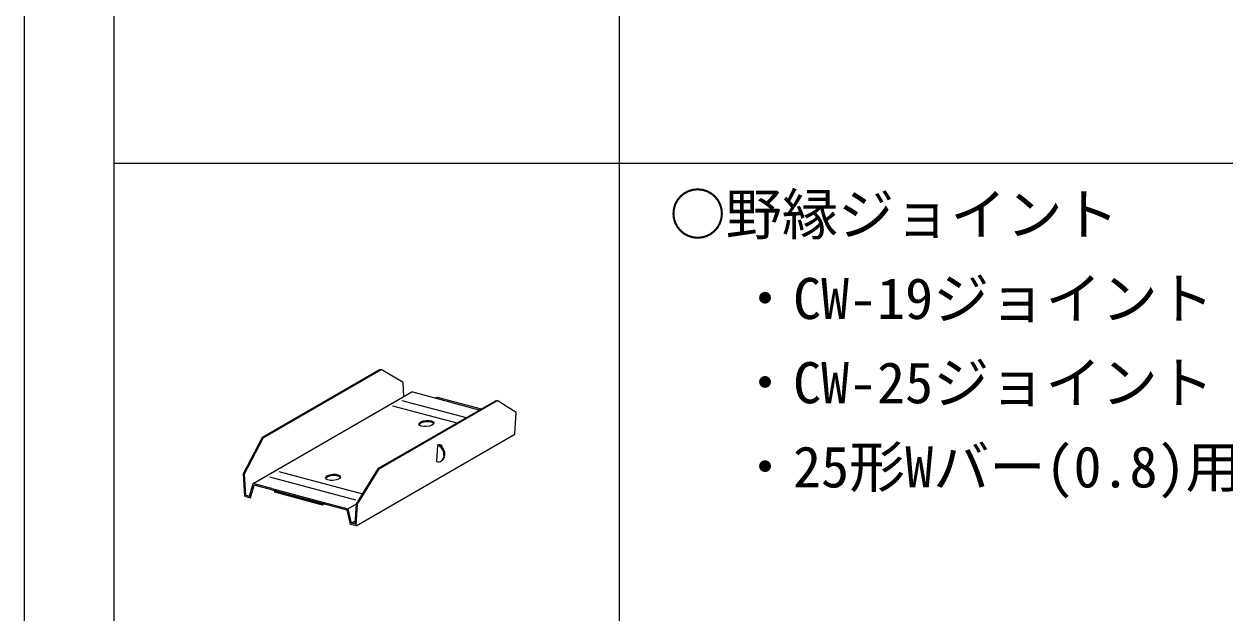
# Model space of a CAD drawing. Units: millimetres on the paper. Extents: x -195 to 195, y -140 to 138.
# Drawn here: x -195 to -141.5, y 77.6 to 103.8 of the extents above; entities that cross this region are included whole.
import ezdxf
from ezdxf.enums import TextEntityAlignment as Align

# ---------------------------------------------------------------- set-up
doc = ezdxf.new("R2010")
doc.units = ezdxf.units.MM
doc.layers.add('0-6_文字', color=7, linetype='Continuous')
doc.layers.add('0-B_補強金具・金具・その他', color=3, linetype='Continuous', lineweight=18)
doc.layers.add('F-3_野縁', color=3, linetype='Continuous', lineweight=18)
doc.styles.add('ＭＳ ゴシック', font='')
doc.styles.get('ＭＳ ゴシック').set_extended_font_data('MS Gothic')

msp = doc.modelspace()

# ---------------------------------------------------------------- linework, layer by layer
at = {"layer": '0-B_補強金具・金具・その他'}
for p, q in [((-184.384, 85.391), (-179.146, 88.415)), ((-184.338, 85.379), (-179.1, 88.403)), ((-178.117, 87.832), (-179.1, 88.403)), ((-178.078, 87.204), (-178.117, 87.832)), ((-184.797, 83.325), (-177.73, 87.405)), ((-174.723, 86.599), (-177.73, 87.405)), ((-179.214, 84.006), (-173.977, 87.03)), ((-179.168, 83.993), (-173.93, 87.017)), ((-178.585, 86.79), (-175.721, 86.023)), ((-178.169, 87.03), (-175.305, 86.263)), ((-173.084, 86.484), (-173.93, 87.017)), ((-173.146, 85.516), (-173.084, 86.484)), ((-185.23, 83.765), (-184.384, 85.391)), ((-185.184, 83.752), (-184.338, 85.379)), ((-184.384, 85.391), (-184.338, 85.379)), ((-180.213, 81.436), (-173.146, 85.516)), ((-176.58, 85.026), (-176.538, 85.05)), ((-176.58, 85.026), (-176.626, 84.308)), ((-180.197, 82.416), (-179.214, 84.006)), ((-180.151, 82.404), (-179.168, 83.993)), ((-179.168, 83.993), (-179.214, 84.006)), ((-185.126, 82.813), (-185.184, 83.752)), ((-184.072, 83.622), (-180.241, 82.596)), ((-183.656, 83.862), (-179.922, 82.862)), ((-184.954, 82.767), (-184.797, 83.325)), ((-184.907, 82.694), (-184.751, 83.252)), ((-183.968, 83.103), (-184.797, 83.325)), ((-183.968, 83.043), (-184.751, 83.252)), ((-183.968, 83.103), (-180.584, 82.196)), ((-183.968, 83.043), (-180.63, 82.148)), ((-183.837, 82.997), (-183.754, 83.045)), ((-185.168, 82.764), (-184.907, 82.694)), ((-185.126, 82.813), (-184.954, 82.767)), ((-180.584, 82.196), (-180.194, 82.421)), ((-180.256, 81.508), (-180.197, 82.416)), ((-180.213, 81.436), (-180.151, 82.404)), ((-180.151, 82.404), (-180.197, 82.416)), ((-180.63, 82.148), (-180.474, 81.506)), ((-180.584, 82.196), (-180.427, 81.554)), ((-180.213, 81.436), (-180.474, 81.506)), ((-180.427, 81.554), (-180.246, 81.659)), ((-180.256, 81.508), (-180.427, 81.554))]:
    msp.add_line(p, q, dxfattribs=at)
for points in [[(-176.687, 87.125), (-176.604, 87.173), (-174.64, 86.647)], [(-185.168, 82.764), (-185.23, 83.765), (-185.184, 83.752)], [(-181.71, 82.427), (-181.627, 82.475), (-181.627, 82.415), (-181.71, 82.367)]]:
    msp.add_lwpolyline(points, dxfattribs=at)
msp.add_lwpolyline([(-181.71, 82.367), (-183.837, 82.937), (-183.837, 82.997), (-181.71, 82.427)], close=True, dxfattribs=at)
for centre in [(-177.079, 86), (-181.236, 83.6)]:
    msp.add_ellipse(centre, major_axis=(0.333, 0.024), ratio=0.410193, dxfattribs=at)
for centre, major_axis, ratio, start_param, end_param in [((-177.079, 85.94), (0.333, 0.024), 0.410193, 0.190319, 2.891672), ((-176.561, 84.691), (-0.152, 0.356), 0.751651, 3.231957, 5.691408), ((-176.603, 84.667), (-0.158, -0.378), 0.512606, 2.482083, 3.534893), ((-176.603, 84.667), (-0.152, 0.356), 0.751651, 2.549816, 5.691408), ((-181.236, 83.54), (0.333, 0.024), 0.410193, 0.190319, 2.891672)]:
    msp.add_ellipse(centre, major_axis=major_axis, ratio=ratio, start_param=start_param, end_param=end_param, dxfattribs=at)
at = {"layer": 'F-3_野縁'}
for p, q in [((-191, 121.5), (-191, -117.5)), ((-191, 97.6), (-120.125, 97.6))]:
    msp.add_line(p, q, dxfattribs=at)
msp.add_lwpolyline([(-195, 137.5), (-195, -137.5), (195, -137.5)], dxfattribs=at)
at = {"layer": 'F-3_野縁', "color": 4, "lineweight": 9}
msp.add_lwpolyline([(-168.5, 121.5), (-168.5, 99), (-168.5, 76.5), (-168.5, 54), (-168.5, 31.5), (-168.5, 9), (-168.5, -13.5), (-168.5, -36), (-168.5, -58.5), (-168.5, -81)], dxfattribs=at)

# ---------------------------------------------------------------- texts
at = {"layer": '0-6_文字', "style": 'ＭＳ ゴシック'}
for s, p in [('○野縁ジョイント', (-166.25, 93.85)), ('・CW-19ジョイント', (-163.25, 90.1)), ('・CW-25ジョイント', (-163.25, 86.35)), ('・25形Wバー(0.8)用ジョイント', (-163.25, 82.6))]:
    msp.add_text(s, height=1.833, dxfattribs=at).set_placement(p, align=Align.BOTTOM_LEFT)

doc.saveas('drawing.dxf')
